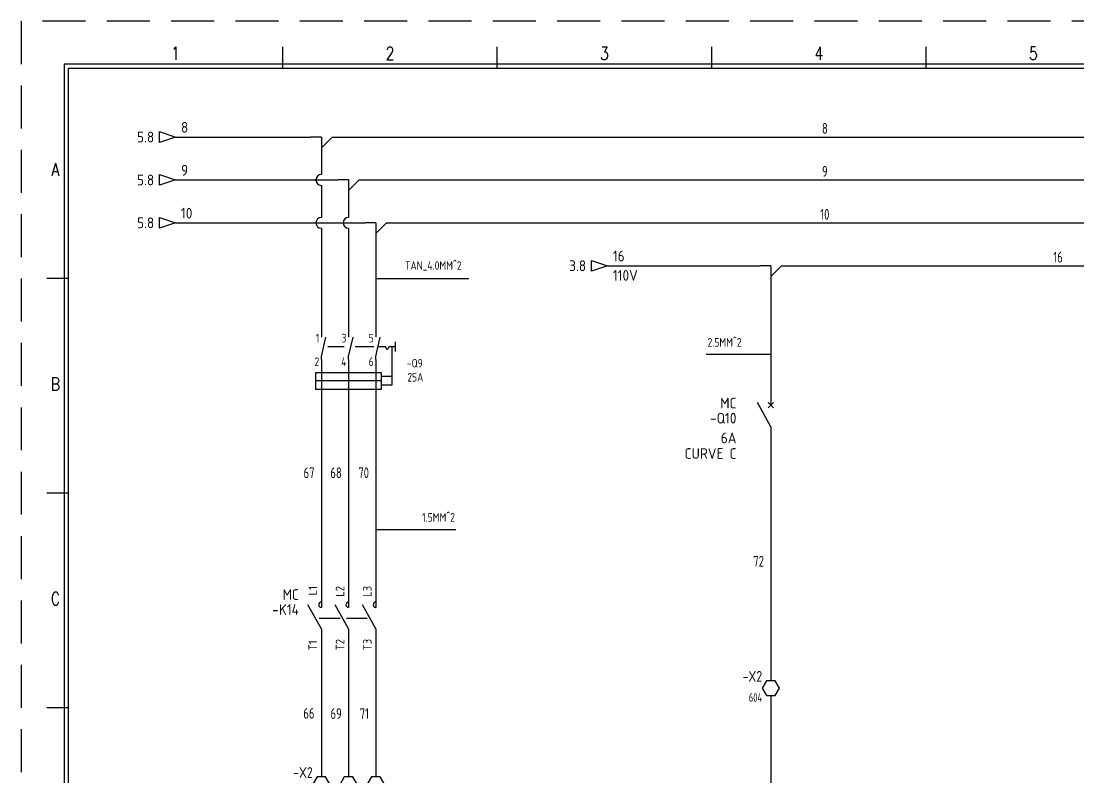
# Model space of a CAD drawing. Header units: millimetres. Extents: x 0 to 420, y 0 to 297.
# Drawn here: x 0 to 246.4, y 120.9 to 297 of the extents above; entities that cross this region are included whole.
import ezdxf
from ezdxf.enums import TextEntityAlignment as Align

# ---------------------------------------------------------------- set-up
doc = ezdxf.new("R2010")
doc.units = ezdxf.units.MM
doc.header["$LTSCALE"] = 10
doc.linetypes.add('DASHED', pattern=[0.75, 0.5, -0.25])
doc.linetypes.add('DASHEDX2', pattern=[1.5, 1, -0.5])
doc.layers.get('0').update_dxf_attribs({"linetype": 'CONTINUOUS'})
for name, color, linetype in [('COMMENT', 4, 'CONTINUOUS'), ('DESC', 150, 'CONTINUOUS'), ('LINK', 9, 'DASHED'), ('LOC', 8, 'CONTINUOUS'), ('MISC', 7, 'CONTINUOUS'), ('RED_1.5mm^2', 1, 'CONTINUOUS'), ('RED_2.5mm^2', 1, 'CONTINUOUS'), ('SYMS', 7, 'CONTINUOUS'), ('TAGS', 150, 'CONTINUOUS'), ('TAN_1.5mm^2', 253, 'CONTINUOUS'), ('TAN_4.0mm^2', 253, 'CONTINUOUS'), ('TERMS', 123, 'CONTINUOUS'), ('WIRENO', 72, 'CONTINUOUS'), ('WIREREF_DEST', 52, 'CONTINUOUS'), ('XREF', 7, 'CONTINUOUS'), ('ZUWAKU', 7, 'CONTINUOUS')]:
    doc.layers.add(name, color=color, linetype=linetype)
doc.styles.get("Standard").update_dxf_attribs({"font": 'romans', "width": 0.8, "bigfont": 'extfont'})
doc.styles.add('WD_IEC', font='isocp2.shx', dxfattribs={"width": 0.9, "height": 4, "bigfont": 'extfont2.shx'})
doc.dimstyles.get("Standard").update_dxf_attribs({"dimtxt": 3, "dimasz": 2, "dimexe": 1.5, "dimexo": 1.5, "dimgap": 1.8, "dimtad": 1, "dimdec": 3, "dimdsep": 46, "dimtxsty": 'Standard', "dimsah": 1, "dimcen": 0, "dimclrd": 4, "dimclre": 4, "dimclrt": 4, "dimadec": 0, "dimazin": 0, "dimtfac": 1, "dimtdec": 3, "dimtmove": 0, "dimatfit": 3, "dimfxl": 1, "dimtolj": 1, "dimtzin": 1, "dimarcsym": 0})

# ---------------------------------------------------------------- blocks, each defined once
blk = doc.blocks.new('VT0003')
for p, q in [((-1, 1.73), (-2, 0)), ((-2, 0), (-1, -1.73)), ((1, 1.73), (-1, 1.73)), ((2, 0), (1, 1.73)), ((1, -1.73), (2, 0)), ((-1, -1.73), (1, -1.73))]:
    blk.add_line(p, q)
at = {"style": 'WD_IEC', "width": 0.7}
for tag, p in [('INST', (-2, 7.5)), ('LOC', (-2, 4.5))]:
    blk.add_attdef(tag, text='', height=2.5, dxfattribs=at).set_placement(p, align=Align.RIGHT)
at = {"linetype": 'Continuous', "style": 'WD_IEC'}
for tag, height, width, flags, p in [('TAGSTRIP', 2.5, 0.9, 8, (-2, 1.5)), ('MFG', 0.25, 0.8, 1, (-2, -2.5)), ('ASSYCODE', 0.25, 0.8, 1, (-2, -3.5)), ('CAT', 0.25, 0.8, 1, (-2, -3))]:
    blk.add_attdef(tag, text='', height=height, dxfattribs=dict(at, width=width, flags=flags)).set_placement(p, align=Align.RIGHT)
at = {"linetype": 'Continuous', "style": 'WD_IEC', "width": 0.8, "flags": 8}
blk.add_attdef('TERM01', text='', height=2, dxfattribs=at).set_placement((0, 0), align=Align.MIDDLE_CENTER)
at = {"style": 'WD_IEC', "flags": 1}
for tag, p, height in [('X4TERM01', (-2, 0), 0.256), ('X4TERMDESC01', (-1.88, -0.37), 0.4), ('X2TERM01', (0, 1.73), 0.256), ('X2TERMDESC01', (0.15, 1.21), 0.4), ('X2PIN01', (0.52, 1.34), 0.4), ('X1PIN01', (1.39, 0.26), 0.4), ('X1TERMDESC01', (1.88, -0.39), 0.4), ('X1TERM01', (2, 0), 0.256), ('X4PIN01', (-1.82, -0.6), 0.4), ('X8TERM01', (0, -1.73), 0.256), ('X8TERMDESC01', (0, -2.11), 0.4), ('X8PIN01', (0.41, -1.54), 0.4), ('LINKTERM', (1.52, -1.15), 0.4), ('STRIPSEQ', (2.52, -3.93), 0.4)]:
    blk.add_attdef(tag, p, '', height=height, dxfattribs=at)
blk = doc.blocks.new('VMS21P')
for p, q in [((0, 7.5), (0, 2.5)), ((0, -2.5), (-3.125, 3.125)), ((0, -2.5), (0, -7.5))]:
    blk.add_line(p, q)
blk.add_arc((0, 3.125), 0.625, 90, 270)
at = {"style": 'WD_IEC'}
for tag, p in [('INST', (-5.25, 7.75)), ('LOC', (-5.25, 4.25)), ('TAG2', (-5.25, 0.75)), ('XREF', (-5.25, -3.75)), ('DESC1', (-5.25, -7.6)), ('DESC2', (-5.25, -11.1)), ('DESC3', (-5.25, -14.6))]:
    blk.add_attdef(tag, text='', height=2.5, dxfattribs=at).set_placement(p, align=Align.RIGHT)
at = {"style": 'WD_IEC', "flags": 1}
for tag, p, height in [('X2TERM01', (0, 7.5), 0.32), ('X4LINK', (-2, 0), 0.32), ('X1LINK', (-0.5, 0), 0.32), ('CONTACT', (4, -3.5), 1), ('FAMILY', (4, -5), 1), ('X8TERM02', (0, -7.5), 0.32)]:
    blk.add_attdef(tag, p, '', height=height, dxfattribs=at)
at = {"style": 'WD_IEC'}
blk.add_attdef('TERM01', text='', height=2, rotation=90, dxfattribs=at).set_placement((-1, 7.5), align=Align.RIGHT)
blk.add_attdef('TERM02', (-1, -7.5), '', height=2, rotation=90, dxfattribs=at)
blk = doc.blocks.new('HA1D3')
blk.add_lwpolyline([(0, 0), (-3.75, -1.25), (-3.75, 1.25)], close=True)
at = {"style": 'WD_IEC', "flags": 1}
blk.add_attdef('SIGCODE', text='', height=1, dxfattribs=at).set_placement((-2.5, 1.8), align=Align.RIGHT)
at = {"style": 'WD_IEC'}
for tag, p, height, flags in [('WIRENO', (1.25, 1), 2.5, 8), ('X1TERM01', (0, 0), 0.32, 1)]:
    blk.add_attdef(tag, p, '', height=height, dxfattribs=dict(at, flags=flags))
blk.add_attdef('XREF', text='', height=2.5, dxfattribs=at).set_placement((-5, 0), align=Align.MIDDLE_RIGHT)
blk.add_attdef('DESC1', text='', height=2.5, dxfattribs=at).set_placement((1.25, -1), align=Align.TOP_LEFT)
blk = doc.blocks.new('WD_WNH')
at = {"linetype": 'Continuous', "style": 'WD_IEC', "width": 0.8}
blk.add_attdef('WIRENO', text='', height=2.5, dxfattribs=at).set_placement((0, 0.75), align=Align.CENTER)
at = {"style": 'WD_IEC', "flags": 1}
for tag, p in [('W08USER', (0, 0.375)), ('W04USER', (0, 0.875)), ('W05USER', (0, 0.75)), ('W09USER', (0, 0.25)), ('W03USER', (0, 1)), ('W06USER', (0, 0.625)), ('W07USER', (0, 0.5)), ('W02USER', (0, 1.125)), ('W01USER', (0, 1.25)), ('W10USER', (0, 0.125))]:
    blk.add_attdef(tag, text='', height=0.08, dxfattribs=at).set_placement(p, align=Align.CENTER)
blk = doc.blocks.new('WD_WNV')
at = {"linetype": 'Continuous', "style": 'WD_IEC', "width": 0.8}
blk.add_attdef('WIRENO', text='', height=2.5, dxfattribs=at).set_placement((-1.6, 0), align=Align.MIDDLE_RIGHT)
at = {"style": 'WD_IEC', "flags": 1}
for tag, p in [('W08USER', (-1, 0.375)), ('W04USER', (-1, 0.875)), ('W05USER', (-1, 0.75)), ('W09USER', (-1, 0.25)), ('W03USER', (-1, 1)), ('W06USER', (-1, 0.625)), ('W07USER', (-1, 0.5)), ('W02USER', (-1, 1.125)), ('W01USER', (-1, 1.25)), ('W10USER', (-1, 0.125))]:
    blk.add_attdef(tag, text='', height=0.08, dxfattribs=at).set_placement(p, align=Align.CENTER)
blk = doc.blocks.new('HDV1_04QM1')
for p, q in [((0, 0), (0, -0.75)), ((0, -5.25), (1.04, -0.75)), ((6.35, 0), (6.35, -0.75)), ((6.35, -5.25), (7.39, -0.75)), ((12.7, 0), (12.7, -0.75)), ((12.7, -5.25), (13.74, -0.75)), ((0, -6), (0, -5.25)), ((6.35, -6), (6.35, -5.25)), ((12.7, -6), (12.7, -5.25))]:
    blk.add_line(p, q)
at = {"linetype": 'Continuous'}
blk.add_line((17.2, -1.88), (17.2, -4.12), dxfattribs=at)
at = {"linetype": 'DASHED'}
for p, q in [((14.95, -3), (13.26, -3)), ((15.33, -3.75), (14.95, -3)), ((15.7, -3), (15.33, -3.75)), ((17.2, -3), (15.7, -3))]:
    blk.add_line(p, q, dxfattribs=at)
at = {"layer": 'LINK'}
for p, q in [((5.35, -3), (1.5, -3)), ((12.2, -3), (7.85, -3))]:
    blk.add_line(p, q, dxfattribs=at)
at = {"layer": 'SYMS'}
for p, q in [((16.45, -2.97), (16.45, -11.97)), ((13.95, -10.97), (-1.3, -10.97)), ((16.45, -9.97), (13.95, -9.97)), ((16.45, -11.97), (13.95, -11.97))]:
    blk.add_line(p, q, dxfattribs=at)
blk.add_lwpolyline([(13.95, -8.97), (13.95, -12.97), (-1.3, -12.97), (-1.3, -8.97)], close=True, dxfattribs=at)
at = {"linetype": 'Continuous', "style": 'WD_IEC', "width": 0.8}
for tag, p in [('TERM01', (-0.5, 0)), ('TERM03', (5.85, 0)), ('TERM05', (12.2, 0)), ('TERM02', (-0.5, -5.5)), ('TERM04', (5.85, -5.5)), ('TERM06', (12.2, -5.5))]:
    blk.add_attdef(tag, text='', height=1, dxfattribs=at).set_placement(p, align=Align.TOP_RIGHT)
at = {"style": 'WD_IEC', "width": 0.8}
for tag, p in [('LOC', (14.2, -1)), ('INST', (15.45, -1))]:
    blk.add_attdef(tag, text='', height=1, rotation=270, dxfattribs=at).set_placement(p, align=Align.RIGHT)
at = {"style": 'WD_IEC', "flags": 1}
for tag, p, height in [('X2TERM01', (0, 0), 0.18), ('X2TERM03', (6.35, 0), 0.18), ('X2TERM05', (12.7, 0), 0.18), ('FAMILY', (15.64, -4.5), 0.16), ('X8TERM02', (0, -6), 0.18), ('X8TERM04', (6.35, -6), 0.18), ('X8TERM06', (12.7, -6), 0.18)]:
    blk.add_attdef(tag, p, '', height=height, rotation=270, dxfattribs=at)
at = {"style": 'WD_IEC', "width": 0.8}
blk.add_attdef('XREF', text='', height=1, rotation=270, dxfattribs=at).set_placement((11.2, -3), align=Align.TOP_CENTER)
at = {"color": 7, "style": 'WD_IEC'}
for tag, p in [('X8LINK', (-1, -3)), ('X2LINK', (17.45, -3))]:
    blk.add_attdef(tag, p, '', height=0.16, rotation=270, dxfattribs=at)
at = {"style": 'WD_IEC', "flags": 1}
for tag, p, width in [('CONTACT', (15.3, -4.5), 0.9), ('ASSYCODE', (15.42, -5.8), 0.9), ('CAT', (15.79, -5.8), 0.8), ('MFG', (16.17, -5.8), 0.8)]:
    blk.add_attdef(tag, p, '', height=0.16, rotation=270, dxfattribs=dict(at, width=width))
at = {"style": 'WD_IEC', "width": 0.9}
for tag, p in [('TAG1', (20.48, -4.84)), ('DESC2', (20.48, -7.69)), ('DESC1', (20.48, -6.19)), ('DESC3', (20.48, -9.19))]:
    blk.add_attdef(tag, text='', height=1, dxfattribs=at).set_placement(p, align=Align.CENTER)
blk.add_attdef('RATING1', text='', height=1, dxfattribs=at).set_placement((17.87, -10.11), align=Align.MIDDLE_LEFT)
blk = doc.blocks.new('JIS_border_a3(L)')
at = {"layer": 'ZUWAKU', "color": 5, "linetype": 'DASHEDX2'}
for p, q in [((420, 297), (0, 297)), ((0, 297), (0, 0))]:
    blk.add_line(p, q, dxfattribs=at)
at = {"layer": 'ZUWAKU'}
for p, q in [((61, 286), (61, 291)), ((111, 286), (111, 291)), ((161, 286), (161, 291)), ((211, 286), (211, 291)), ((11, 237), (6, 237)), ((11, 187), (6, 187)), ((11, 137), (6, 137))]:
    blk.add_line(p, q, dxfattribs=at)
at = {"layer": 'ZUWAKU', "color": 5}
for p, q in [((10, 287), (10, 10)), ((410, 287), (10, 287)), ((11, 286), (11, 11)), ((409, 286), (11, 286))]:
    blk.add_line(p, q, dxfattribs=at)
at = {"layer": 'COMMENT', "width": 0.8}
for s, p in [('1', (36, 289.5)), ('2', (86, 289.5)), ('3', (136, 289.5)), ('4', (186, 289.5)), ('5', (236, 289.5)), ('A', (8, 262.43)), ('B', (8, 212.43)), ('C', (8, 162.43))]:
    blk.add_text(s, height=3, dxfattribs=at).set_placement(p, align=Align.MIDDLE)
blk = doc.blocks.new('VCB1')
for p, q in [((0, 6), (0, 2.5)), ((0, -2.5), (-3.12, 3.12)), ((0.62, 1.88), (-0.62, 3.12)), ((-0.62, 1.88), (0.62, 3.12)), ((0, -2.5), (0, -6))]:
    blk.add_line(p, q)
at = {"style": 'WD_IEC'}
for tag, p in [('INST', (-8, 5.25)), ('LOC', (-8, 1.75)), ('TAG1', (-8, -1.75)), ('RATING1', (-8, -6.35)), ('DESC1', (-8, -14.35)), ('DESC2', (-8, -17.85)), ('DESC3', (-8, -21.35))]:
    blk.add_attdef(tag, text='', height=2.5, dxfattribs=at).set_placement(p, align=Align.RIGHT)
at = {"style": 'WD_IEC', "flags": 1}
for tag, p, height in [('X2TERM02', (0, 6), 0.32), ('MFG', (2.84, 2.53), 1.5), ('X4LINK', (-2, 0), 0.32), ('X1LINK', (-0.5, 0), 0.32), ('CAT', (2.84, 0.03), 1.5), ('X8TERM01', (0, -6), 0.32), ('ASSYCODE', (1, -9), 1), ('FAMILY', (1, -10.5), 1), ('CATDESC', (1, -12), 1), ('CONTACT', (1, -13.5), 1)]:
    blk.add_attdef(tag, p, '', height=height, dxfattribs=at)
at = {"style": 'WD_IEC'}
blk.add_attdef('TERM02', text='', height=2, dxfattribs=at).set_placement((1.43, 6), align=Align.TOP_LEFT)
blk.add_attdef('TERM01', (1.4, -5.61), '', height=2, dxfattribs=at)
at = {"lineweight": 15, "style": 'WD_IEC'}
blk.add_attdef('XREF', text='', height=2.5, dxfattribs=at).set_placement((-8, -10.35), align=Align.RIGHT)
blk = doc.blocks.new('HT0_184')
for p, q in [((0, 0), (-2.5, 0)), ((0, 0), (0, -2.5)), ((0, -2.5), (2.5, 0))]:
    blk.add_line(p, q)
at = {"style": 'WD_IEC', "flags": 1}
for tag, p in [('X4TERM01', (-2.5, 0)), ('X1TERM01', (2.5, 0)), ('X8TERM01', (0, -2.5)), ('WDWSEQ', (1.53, -1.26))]:
    blk.add_attdef(tag, p, '', height=0.4, dxfattribs=at)

msp = doc.modelspace()

# ---------------------------------------------------------------- linework, layer by layer
at = {"layer": 'LINK'}
for points in [[(69.5, 157.88), (74.35, 157.88)], [(75.85, 157.88), (80.7, 157.88)]]:
    msp.add_lwpolyline(points, dxfattribs=at)
at = {"layer": 'RED_1.5mm^2'}
for p, q in [((70, 218.13), (70, 165.38)), ((76.35, 218.13), (76.35, 165.38)), ((82.7, 218.13), (82.7, 165.38)), ((70, 150.38), (70, 120.89)), ((76.35, 150.38), (76.35, 120.89)), ((82.7, 150.38), (82.7, 120.89))]:
    msp.add_line(p, q, dxfattribs=at)
at = {"layer": 'RED_2.5mm^2'}
for p, q in [((136.72, 240), (172.28, 240)), ((177.28, 240), (307.44, 240)), ((174.78, 237.5), (174.78, 210.98))]:
    msp.add_line(p, q, dxfattribs=at)
at = {"layer": 'TAN_1.5mm^2'}
for p, q in [((174.78, 198.98), (174.78, 143.29)), ((174.78, 139.83), (174.78, 83.38))]:
    msp.add_line(p, q, dxfattribs=at)
at = {"layer": 'TAN_4.0mm^2'}
for p, q in [((36.02, 270), (67.5, 270)), ((72.5, 270), (364.28, 270)), ((70, 267.5), (70, 261.27)), ((36.02, 260), (73.85, 260)), ((70, 258.73), (70, 251.27)), ((78.85, 260), (364.28, 260)), ((76.35, 257.5), (76.35, 251.27)), ((36.02, 250), (80.2, 250)), ((85.2, 250), (364.28, 250)), ((70, 248.73), (70, 224.13)), ((76.35, 248.73), (76.35, 224.13)), ((82.7, 247.5), (82.7, 224.13))]:
    msp.add_line(p, q, dxfattribs=at)
for centre in [(70, 260), (70, 250), (76.35, 250)]:
    msp.add_arc(centre, 1.27, 90, 270, dxfattribs=at)

# ---------------------------------------------------------------- block references
msp.add_blockref('JIS_border_a3(L)', (0, 0))
at = {"layer": 'RED_2.5mm^2'}
msp.add_blockref('HT0_184', (174.78, 240), dxfattribs=at)
at = {"layer": 'SYMS'}
ref = msp.add_blockref('HA1D3', (36.02, 270), dxfattribs=at)
ref.add_attrib('WIRENO', '8', (37.27, 271), dxfattribs={"layer": 'WIREREF_DEST', "height": 2.5, "style": 'WD_IEC', "flags": 8})
ref.add_attrib('XREF', '5.8', dxfattribs={"layer": 'XREF', "height": 2.5, "style": 'WD_IEC'}).set_placement((31.02, 270), align=Align.MIDDLE_RIGHT)
ref = msp.add_blockref('HA1D3', (36.02, 260), dxfattribs=at)
ref.add_attrib('WIRENO', '9', (37.27, 261), dxfattribs={"layer": 'WIREREF_DEST', "height": 2.5, "style": 'WD_IEC', "flags": 8})
ref.add_attrib('XREF', '5.8', dxfattribs={"layer": 'XREF', "height": 2.5, "style": 'WD_IEC'}).set_placement((31.02, 260), align=Align.MIDDLE_RIGHT)
ref = msp.add_blockref('HA1D3', (36.02, 250), dxfattribs=at)
ref.add_attrib('WIRENO', '10', (37.27, 251), dxfattribs={"layer": 'WIREREF_DEST', "height": 2.5, "style": 'WD_IEC', "flags": 8})
ref.add_attrib('XREF', '5.8', dxfattribs={"layer": 'XREF', "height": 2.5, "style": 'WD_IEC'}).set_placement((31.02, 250), align=Align.MIDDLE_RIGHT)
ref = msp.add_blockref('HA1D3', (136.72, 240), dxfattribs=at)
ref.add_attrib('WIRENO', '16', (137.97, 241), dxfattribs={"layer": 'WIREREF_DEST', "height": 2.5, "style": 'WD_IEC', "flags": 8})
ref.add_attrib('DESC1', '110V', dxfattribs={"layer": 'DESC', "height": 2.5, "style": 'WD_IEC'}).set_placement((137.97, 239), align=Align.TOP_LEFT)
ref.add_attrib('XREF', '3.8', dxfattribs={"layer": 'XREF', "height": 2.5, "style": 'WD_IEC'}).set_placement((131.72, 240), align=Align.MIDDLE_RIGHT)
ref = msp.add_blockref('HDV1_04QM1', (70, 224.13), dxfattribs=at)
ref.add_attrib('TERM01', '1', dxfattribs={"layer": 'TERMS', "linetype": 'Continuous', "height": 2, "style": 'WD_IEC', "width": 0.9}).set_placement((69.5, 224.13), align=Align.TOP_RIGHT)
ref.add_attrib('TERM02', '2', dxfattribs={"layer": 'TERMS', "linetype": 'Continuous', "height": 2, "style": 'WD_IEC', "width": 0.9}).set_placement((69.5, 218.63), align=Align.TOP_RIGHT)
ref.add_attrib('TERM04', '4', dxfattribs={"layer": 'TERMS', "linetype": 'Continuous', "height": 2, "style": 'WD_IEC', "width": 0.9}).set_placement((75.85, 218.63), align=Align.TOP_RIGHT)
ref.add_attrib('TERM06', '6', dxfattribs={"layer": 'TERMS', "linetype": 'Continuous', "height": 2, "style": 'WD_IEC', "width": 0.9}).set_placement((82.2, 218.63), align=Align.TOP_RIGHT)
ref.add_attrib('RATING1', '25A', dxfattribs={"layer": 'MISC', "height": 2, "style": 'WD_IEC', "width": 0.9}).set_placement((90.05, 214.02), align=Align.MIDDLE_LEFT)
ref.add_attrib('TAG1', '-Q9', dxfattribs={"layer": 'TAGS', "height": 2, "style": 'WD_IEC', "width": 0.9}).set_placement((91.79, 216.29), align=Align.CENTER)
ref.add_attrib('TERM03', '3', dxfattribs={"layer": 'TERMS', "linetype": 'Continuous', "height": 2, "style": 'WD_IEC', "width": 0.9}).set_placement((75.85, 224.13), align=Align.TOP_RIGHT)
ref.add_attrib('TERM05', '5', dxfattribs={"layer": 'TERMS', "linetype": 'Continuous', "height": 2, "style": 'WD_IEC', "width": 0.9}).set_placement((82.2, 224.13), align=Align.TOP_RIGHT)
ref = msp.add_blockref('VCB1', (174.78, 204.98), dxfattribs=at)
ref.add_attrib('TAG1', '-Q10', dxfattribs={"layer": 'TAGS', "height": 2.5, "style": 'WD_IEC'}).set_placement((166.78, 203.23), align=Align.RIGHT)
ref.add_attrib('LOC', 'MC', dxfattribs={"layer": 'LOC', "height": 2.5, "style": 'WD_IEC'}).set_placement((166.78, 206.73), align=Align.RIGHT)
ref.add_attrib('RATING1', '6A', dxfattribs={"layer": 'MISC', "height": 2.5, "style": 'WD_IEC'}).set_placement((166.78, 198.63), align=Align.RIGHT)
ref.add_attrib('DESC3', 'CURVE C', dxfattribs={"layer": 'DESC', "height": 2.5, "style": 'WD_IEC'}).set_placement((166.78, 194.99), align=Align.RIGHT)
ref = msp.add_blockref('VMS21P', (70, 157.88), dxfattribs=at)
ref.add_attrib('TAG2', '-K14', dxfattribs={"layer": 'TAGS', "height": 2.5, "style": 'WD_IEC'}).set_placement((64.75, 158.63), align=Align.RIGHT)
ref.add_attrib('LOC', 'MC', dxfattribs={"layer": 'LOC', "height": 2.5, "style": 'WD_IEC'}).set_placement((64.75, 162.13), align=Align.RIGHT)
ref.add_attrib('TERM01', 'L1', dxfattribs={"layer": 'TERMS', "height": 2, "rotation": 90, "style": 'WD_IEC'}).set_placement((69, 165.38), align=Align.RIGHT)
ref.add_attrib('TERM02', 'T1', (69, 150.38), dxfattribs={"layer": 'TERMS', "height": 2, "rotation": 90, "style": 'WD_IEC'})
ref = msp.add_blockref('VMS21P', (76.35, 157.88), dxfattribs=at)
ref.add_attrib('TERM01', 'L2', dxfattribs={"layer": 'TERMS', "height": 2, "rotation": 90, "style": 'WD_IEC'}).set_placement((75.35, 165.38), align=Align.RIGHT)
ref.add_attrib('TERM02', 'T2', (75.35, 150.38), dxfattribs={"layer": 'TERMS', "height": 2, "rotation": 90, "style": 'WD_IEC'})
ref = msp.add_blockref('VMS21P', (82.7, 157.88), dxfattribs=at)
ref.add_attrib('TERM01', 'L3', dxfattribs={"layer": 'TERMS', "height": 2, "rotation": 90, "style": 'WD_IEC'}).set_placement((81.7, 165.38), align=Align.RIGHT)
ref.add_attrib('TERM02', 'T3', (81.7, 150.38), dxfattribs={"layer": 'TERMS', "height": 2, "rotation": 90, "style": 'WD_IEC'})
ref = msp.add_blockref('VT0003', (174.78, 141.56), dxfattribs=at)
ref.add_attrib('TAGSTRIP', '-X2', dxfattribs={"layer": 'TAGS', "linetype": 'Continuous', "height": 2.5, "style": 'WD_IEC', "width": 0.9, "flags": 8}).set_placement((172.78, 143.06), align=Align.RIGHT)
ref.add_attrib('TERM01', '604', dxfattribs={"layer": 'TERMS', "linetype": 'Continuous', "height": 2, "style": 'WD_IEC', "width": 0.8, "flags": 8}).set_placement((171.21, 139.39), align=Align.MIDDLE_CENTER)
ref = msp.add_blockref('VT0003', (70, 119.16), dxfattribs=at)
ref.add_attrib('TAGSTRIP', '-X2', dxfattribs={"layer": 'TAGS', "linetype": 'Continuous', "height": 2.5, "style": 'WD_IEC', "width": 0.9, "flags": 8}).set_placement((68, 120.66), align=Align.RIGHT)
ref.add_attrib('TERM01', '601', dxfattribs={"layer": 'TERMS', "linetype": 'Continuous', "height": 2, "style": 'WD_IEC', "width": 0.8, "flags": 8}).set_placement((66.99, 116.02), align=Align.MIDDLE_CENTER)
ref = msp.add_blockref('VT0003', (76.35, 119.16), dxfattribs=at)
ref.add_attrib('TERM01', '602', dxfattribs={"layer": 'TERMS', "linetype": 'Continuous', "height": 2, "style": 'WD_IEC', "width": 0.8, "flags": 8}).set_placement((73.34, 116.02), align=Align.MIDDLE_CENTER)
ref = msp.add_blockref('VT0003', (82.7, 119.16), dxfattribs=at)
ref.add_attrib('TERM01', '603', dxfattribs={"layer": 'TERMS', "linetype": 'Continuous', "height": 2, "style": 'WD_IEC', "width": 0.8, "flags": 8}).set_placement((79.69, 116.02), align=Align.MIDDLE_CENTER)
at = {"layer": 'TAN_4.0mm^2'}
for p in [(70, 270), (76.35, 260), (82.7, 250)]:
    msp.add_blockref('HT0_184', p, dxfattribs=at)
at = {"layer": 'WIRENO'}
ref = msp.add_blockref('WD_WNH', (187.39, 270), dxfattribs=at)
ref.add_attrib('WIRENO', '8', dxfattribs={"linetype": 'Continuous', "height": 2.5, "style": 'WD_IEC', "width": 0.8}).set_placement((187.39, 270.75), align=Align.CENTER)
ref = msp.add_blockref('WD_WNH', (187.39, 260), dxfattribs=at)
ref.add_attrib('WIRENO', '9', dxfattribs={"linetype": 'Continuous', "height": 2.5, "style": 'WD_IEC', "width": 0.8}).set_placement((187.39, 260.75), align=Align.CENTER)
ref = msp.add_blockref('WD_WNH', (187.39, 250), dxfattribs=at)
ref.add_attrib('WIRENO', '10', dxfattribs={"linetype": 'Continuous', "height": 2.5, "style": 'WD_IEC', "width": 0.8}).set_placement((187.39, 250.75), align=Align.CENTER)
ref = msp.add_blockref('WD_WNH', (241.75, 240), dxfattribs=at)
ref.add_attrib('WIRENO', '16', dxfattribs={"linetype": 'Continuous', "height": 2.5, "style": 'WD_IEC', "width": 0.8}).set_placement((241.75, 240.75), align=Align.CENTER)
ref = msp.add_blockref('WD_WNV', (70, 191.75), dxfattribs=at)
ref.add_attrib('WIRENO', '67', dxfattribs={"linetype": 'Continuous', "height": 2.5, "style": 'WD_IEC', "width": 0.8}).set_placement((68.4, 191.75), align=Align.MIDDLE_RIGHT)
ref = msp.add_blockref('WD_WNV', (76.35, 191.75), dxfattribs=at)
ref.add_attrib('WIRENO', '68', dxfattribs={"linetype": 'Continuous', "height": 2.5, "style": 'WD_IEC', "width": 0.8}).set_placement((74.75, 191.75), align=Align.MIDDLE_RIGHT)
ref = msp.add_blockref('WD_WNV', (82.7, 191.75), dxfattribs=at)
ref.add_attrib('WIRENO', '70', dxfattribs={"linetype": 'Continuous', "height": 2.5, "style": 'WD_IEC', "width": 0.8}).set_placement((81.1, 191.75), align=Align.MIDDLE_RIGHT)
ref = msp.add_blockref('WD_WNV', (174.78, 171.13), dxfattribs=at)
ref.add_attrib('WIRENO', '72', dxfattribs={"linetype": 'Continuous', "height": 2.5, "style": 'WD_IEC', "width": 0.8}).set_placement((173.18, 171.13), align=Align.MIDDLE_RIGHT)
ref = msp.add_blockref('WD_WNV', (70, 135.71), dxfattribs=at)
ref.add_attrib('WIRENO', '66', dxfattribs={"linetype": 'Continuous', "height": 2.5, "style": 'WD_IEC', "width": 0.8}).set_placement((68.4, 135.71), align=Align.MIDDLE_RIGHT)
ref = msp.add_blockref('WD_WNV', (76.35, 135.64), dxfattribs=at)
ref.add_attrib('WIRENO', '69', dxfattribs={"linetype": 'Continuous', "height": 2.5, "style": 'WD_IEC', "width": 0.8}).set_placement((74.75, 135.64), align=Align.MIDDLE_RIGHT)
ref = msp.add_blockref('WD_WNV', (82.7, 135.64), dxfattribs=at)
ref.add_attrib('WIRENO', '71', dxfattribs={"linetype": 'Continuous', "height": 2.5, "style": 'WD_IEC', "width": 0.8}).set_placement((81.1, 135.64), align=Align.MIDDLE_RIGHT)

# ---------------------------------------------------------------- texts
at = {"layer": 'MISC', "char_height": 2, "style": 'WD_IEC'}
for s, insert, attachment_point in [('\\A1;TAN_4.0MM^ 2', (89.5, 238.86), 7), ('\\A1;2.5MM^ 2', (167.98, 221.15), 9), ('\\A1;1.5MM^ 2', (93.5, 180.36), 7)]:
    msp.add_mtext(s, dxfattribs=dict(at, insert=insert, attachment_point=attachment_point))

# ---------------------------------------------------------------- leaders
at = {"layer": 'SYMS', "annotation_type": 0, "has_hookline": 1}
for points, hookline_direction, text_width in [([(82.7, 237.06), (87.7, 237.06)], 0, 14.87), ([(174.78, 219.35), (169.78, 219.35)], 1, 8.25), ([(82.7, 178.56), (91.7, 178.56)], 0, 7.85)]:
    msp.add_leader(points, dimstyle='Standard', override={"dimtxt": 2, "dimldrblk": 'None'}, dxfattribs=dict(at, hookline_direction=hookline_direction, text_width=text_width))

doc.saveas('drawing.dxf')
